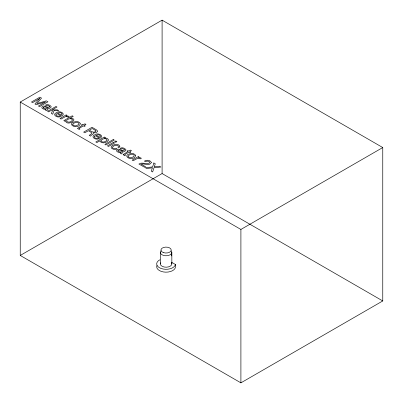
<?xml version="1.0" encoding="UTF-8"?>
<svg xmlns="http://www.w3.org/2000/svg" width="403" height="403" viewBox="0 0 403 403"><rect width="100%" height="100%" fill="white"/><g stroke="black" fill="none" stroke-linecap="round" stroke-linejoin="round"><path stroke-width="0.6" d="M171.592 262.272L175.386 264.464L174.967 265.648A9.405 5.43 0 0 1 160.817 268.373A9.405 5.43 0 0 1 159.92 259.774M171.476 255.955L171.738 254.625L171.471 252.248M20.241 102.05L162.097 20.15L382.759 147.548L382.759 300.95L240.903 382.85L20.241 255.452L20.241 102.05L240.903 229.448L382.759 147.548M20.241 255.452L162.097 173.552L382.759 300.95M240.903 229.448L240.903 382.85M175.386 264.464L175.386 267.33L174.967 268.514A9.405 5.43 0 0 1 163.401 271.944A9.405 5.43 0 0 1 156.963 265.421M171.844 252.54L171.844 263.96M162.097 20.15L162.097 173.552M160.318 252.369L160.318 263.794M171.194 250.913A5.768 3.33 0 0 1 165.935 255.784A5.768 3.33 0 0 1 161.109 250.767M171.436 262.64A5.768 3.33 0 0 1 166.227 267.204A5.768 3.33 0 0 1 160.626 262.801M119.882 146.339L118.93 147.79L117.933 147.211L118.457 146.43L118.311 146.022C116.593 144.455 113.666 145.503 112.452 147.196A1.783 1.028 0 0 0 112.694 148.017L114.447 148.626L116.039 148.304L117.036 148.883L115.681 149.317A2.967 1.713 0 0 1 113.787 149.347C105.823 147.04 118.044 141.483 119.882 146.339M77.633 128.32L79.119 129.489L79.93 129.02L79.215 128.557L79.426 128.184L83.421 125.882L84.398 126.446L85.234 125.958L84.257 125.393L85.965 124.411L84.927 123.812L83.219 124.794L82.393 124.315L81.552 124.804L82.378 125.283L77.633 128.32M123.137 154.591L124.628 155.765L125.439 155.296L124.723 154.833L124.935 154.46L128.93 152.153L129.902 152.717L130.743 152.233L129.766 151.669L131.474 150.682L130.436 150.082L128.728 151.07L127.897 150.591L127.061 151.075L127.887 151.553L123.137 154.591M55.921 114.669C56.108 116.205 58.354 116.371 59.553 115.978L60.561 116.563C57.448 118.356 51.307 114.533 56.838 112.422C59.498 110.236 66.596 113.782 61.458 116.145L56.979 113.555L55.921 114.669M94.282 136.819C94.463 138.35 96.71 138.516 97.909 138.123L98.921 138.708C95.803 140.501 89.662 136.677 95.194 134.567C97.853 132.38 104.951 135.927 99.818 138.289L95.335 135.7L94.282 136.819M49.74 106.573L49.71 106.911C47.453 108.548 44.521 104.377 42.114 106.704C40.658 108.629 44.411 109.525 45.786 109.309L45.398 109.742L45.796 110.402L46.607 110.754L47.363 110.311C45.151 109.278 51.05 108.483 51.196 106.881L51.141 106.578C49.937 104.851 47.302 104.029 45.413 105.123L46.37 105.677L48.108 105.48L49.74 106.573M124.507 149.735L124.477 150.077C122.22 151.714 119.288 147.538 116.88 149.871C115.419 151.795 119.177 152.692 120.552 152.475L120.165 152.903L120.562 153.568L121.374 153.916L122.129 153.478C119.918 152.445 125.817 151.649 125.963 150.047L125.907 149.745C124.703 148.017 122.069 147.196 120.18 148.289L121.137 148.843L122.875 148.647L124.507 149.735M72.772 124.31L72.736 124.618C74.031 126.925 78.011 125.766 78.993 123.736L78.666 123.061L77.744 122.517A1.98 1.144 0 0 0 76.137 122.371L73.976 123.122L72.772 124.31M128.038 156.218L127.998 156.52C129.292 158.832 133.272 157.674 134.254 155.639L133.932 154.964L133.005 154.425A1.98 1.144 0 0 0 131.398 154.273L129.237 155.029L128.038 156.218M97.44 131.081L97.037 131.993L95.682 132.768L93.259 132.894L93.239 133.982L90.977 135.524L90.64 136.143L89.244 135.337L91.693 133.61L91.859 132.869L88.408 130.698L84.806 132.773L83.673 132.119L92.06 127.277L96.75 130.063L97.44 131.081M72.5 119.893C71.709 121.938 67.981 123.132 66.515 121.096L66.495 120.724C67.518 118.814 71.266 117.716 72.5 119.893M65.538 120.749C66.661 126.955 80.283 118.754 70.182 118.124L73.225 116.366L72.228 115.792L63.805 120.653L64.757 121.197L65.538 120.749M80.363 123.852C77.537 130.708 64.782 123.303 76.137 121.56A3.572 2.06 0 0 1 78.469 121.918L79.673 122.598L80.363 123.852M135.625 155.76C132.804 162.616 120.044 155.205 131.398 153.462A3.572 2.06 0 0 1 133.731 153.82L134.934 154.505L135.625 155.76M43.232 107.354L43.171 107.666C44.219 109.178 46.693 109.062 48.038 107.954L44.879 106.855L43.232 107.354M117.998 150.521L117.938 150.833C118.986 152.344 121.459 152.228 122.804 151.12L119.646 150.022L117.998 150.521M62.077 113.948L61.221 115.062L57.82 113.102C59.11 112.437 61.468 112.331 62.077 113.948M100.433 136.093L99.576 137.206L96.181 135.247C97.466 134.582 99.823 134.476 100.433 136.093M95.843 131.015C94.458 133.605 90.922 131.257 89.355 130.149L92.222 128.497L95.476 130.426L95.843 131.015M151.372 162.605C149.427 166.51 144.234 163.059 141.035 164.117L145.503 166.696L144.531 167.255L138.914 164.016C142.239 161.573 146.48 165.064 149.679 162.893L149.664 161.956L148.591 161.271L146.868 161.14L145.438 161.689L144.395 161.084C146.485 159.719 150.541 159.931 151.372 162.605M108.397 140.083C107.082 142.889 102.085 144.022 100.004 141.438L99.984 140.743L96.861 142.551L95.828 141.957L104.357 137.03L105.359 137.609L104.548 138.078C105.974 137.947 108.276 138.315 108.397 140.083M153.875 162.963L152.601 166.948L145.297 167.698L146.667 168.489L152.44 167.839L151.251 171.139L152.661 171.95L154.011 167.764L160.918 167.028L159.563 166.248L154.228 166.872L155.296 163.784L153.875 162.963M54.042 110.593L52.687 114.23L51.372 113.475L52.551 110.588L50.899 110.548L48.602 111.873L47.614 111.304L56.007 106.457L56.994 107.032L52.123 109.843L57.357 109.863L58.672 110.624L54.042 110.593M101.108 140.294L100.962 141.03C102.463 142.964 105.848 141.861 106.946 140.022L106.936 139.65C105.521 137.71 102.483 138.834 101.108 140.294M39.63 98.523L34.965 103.999L36.089 104.649L45.559 101.944L38.461 106.019L39.539 106.639L47.932 101.798L46.32 100.866L36.834 103.581L41.514 98.095L39.887 97.153L31.499 101.999L32.583 102.624L39.63 98.523M66.137 114.936L60.022 118.467L61.049 119.056L65.286 116.734L67.019 116.679L68.137 117.213L69.22 116.588L68.233 116.114L66.057 116.109L67.115 115.495L66.137 114.936M113.273 139.524L104.881 144.365L105.913 144.959L114.301 140.113L113.273 139.524M113.54 142.335L107.455 145.851L108.498 146.455L114.588 142.939L113.54 142.335M115.842 141.005L114.679 141.68L115.721 142.279L116.89 141.609L115.842 141.005M138.305 156.601L132.189 160.132L133.217 160.721L137.453 158.399L139.186 158.344L140.304 158.883L141.388 158.253L140.4 157.78L138.224 157.775L139.282 157.165L138.305 156.601M163.401 252.585A5.133 2.962 0 0 0 171.215 250.132A5.133 2.962 0 0 0 163.628 247.452A5.133 2.962 0 0 0 163.401 252.585"/></g></svg>
